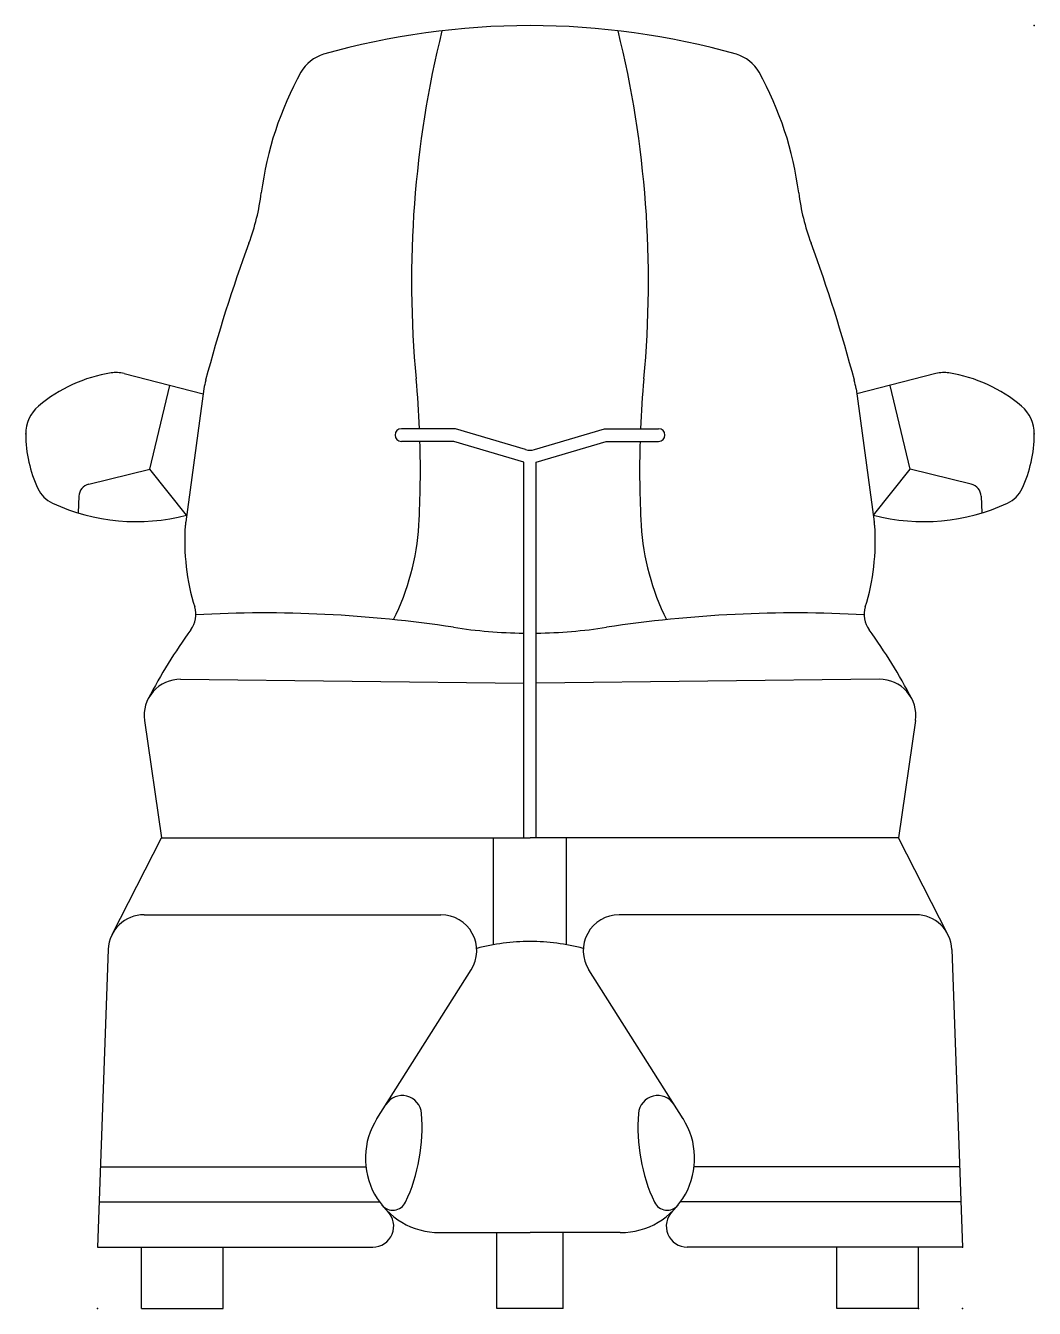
# Model space of a CAD drawing. Extents: x -16 to 16, y 0 to 40.7.
import ezdxf

# ---------------------------------------------------------------- set-up
doc = ezdxf.new("R2010")
doc.units = 0
doc.header["$MEASUREMENT"] = 0
doc.layers.get('0').update_dxf_attribs({"linetype": 'CONTINUOUS'})
doc.layers.add('CEHIDE', color=7, linetype='CONTINUOUS')

msp = doc.modelspace()

# ---------------------------------------------------------------- linework, layer by layer
for p, q in [((-12.876, 29.663), (-10.364, 29.017)), ((12.876, 29.663), (10.364, 29.017)), ((-12.057, 26.626), (-11.423, 29.289)), ((-10.341, 29.183), (-10.921, 24.963)), ((10.341, 29.183), (10.921, 24.963)), ((12.057, 26.626), (11.423, 29.289)), ((-2.361, 27.914), (-4.079, 27.914)), ((-0.146, 27.252), (-2.361, 27.914)), ((0.146, 27.252), (2.361, 27.914)), ((2.361, 27.914), (4.079, 27.914)), ((-2.42, 27.514), (-4.079, 27.514)), ((-0.2, 26.851), (-2.42, 27.514)), ((0.2, 26.851), (2.42, 27.514)), ((2.42, 27.514), (4.079, 27.514)), ((-13.997, 26.151), (-12.057, 26.626)), ((-10.892, 25.169), (-12.057, 26.626)), ((-0.2, 14.931), (-0.2, 26.851)), ((0.2, 14.931), (0.2, 26.851)), ((10.892, 25.169), (12.057, 26.626)), ((13.997, 26.151), (12.057, 26.626)), ((-14.308, 25.771), (-14.33, 25.242)), ((14.308, 25.771), (14.33, 25.242)), ((-11.082, 19.962), (-0.2, 19.839)), ((11.082, 19.962), (0.2, 19.839)), ((-12.226, 18.656), (-11.692, 14.931)), ((12.226, 18.656), (11.692, 14.931)), ((-13.253, 11.869), (-11.692, 14.931)), ((-11.692, 14.931), (0, 14.931)), ((-1.157, 11.54), (-1.157, 14.931)), ((11.692, 14.931), (0, 14.931)), ((1.157, 11.54), (1.157, 14.931)), ((13.253, 11.869), (11.692, 14.931)), ((-12.239, 12.49), (-2.827, 12.49)), ((12.239, 12.49), (2.827, 12.49)), ((-13.376, 11.393), (-13.716, 1.941)), ((13.376, 11.393), (13.716, 1.941)), ((-4.856, 6.019), (-1.866, 10.743)), ((4.856, 6.019), (1.866, 10.743)), ((-13.624, 4.49), (-5.206, 4.49)), ((13.624, 4.49), (5.206, 4.49)), ((-13.664, 3.375), (-4.772, 3.375)), ((13.664, 3.375), (4.772, 3.375)), ((-2.864, 2.402), (0, 2.402)), ((-1.05, 0), (-1.05, 2.402)), ((2.864, 2.402), (0, 2.402)), ((1.05, 0), (1.05, 2.402)), ((-13.716, 1.941), (-4.99, 1.941)), ((-12.326, 0), (-12.326, 1.941)), ((-9.727, 0), (-9.727, 1.941)), ((13.716, 1.941), (4.99, 1.941)), ((9.727, 0), (9.727, 1.941)), ((12.326, 0), (12.326, 1.941)), ((-12.326, 0), (-9.727, 0)), ((1.05, 0), (-1.05, 0)), ((12.326, 0), (9.727, 0))]:
    msp.add_line(p, q)
for centre, radius, start, end in [((0, 16.723), 23.983, 90, 105.836), ((0, 16.723), 23.983, 74.164, 90), ((29.496, 32.596), 33.253, 166.1748, 185.3509), ((-29.496, 32.596), 33.253, 354.6491, 13.8252), ((-6.218, 38.644), 1.197, 105.836, 150.9045), ((6.218, 38.644), 1.197, 29.0955, 74.164), ((2.044, 34.046), 10.652, 150.9045, 172.7037), ((-2.044, 34.046), 10.652, 7.2963, 29.0955), ((-15.701, 36.318), 7.238, 339.6957, 352.7037), ((15.701, 36.318), 7.238, 187.2963, 200.3043), ((35.107, 17.519), 46.937, 159.6957, 165.2702), ((-35.107, 17.519), 46.937, 14.7298, 20.3043), ((-12.576, 25.086), 4.652, 98.7933, 130.3673), ((-13.131, 28.674), 1.022, 75.5638, 98.7933), ((-8.073, 28.871), 2.289, 165.2702, 172.1804), ((-34.432, 26.609), 30.955, 2.4175, 5.3509), ((34.432, 26.609), 30.955, 174.6491, 177.5825), ((8.073, 28.871), 2.289, 7.8196, 14.7298), ((13.131, 28.674), 1.022, 81.2067, 104.4362), ((12.576, 25.086), 4.652, 49.6327, 81.2067), ((-14.839, 27.749), 1.157, 130.3673, 180.3702), ((14.839, 27.749), 1.157, 359.6298, 49.6327), ((-11.838, 27.768), 4.158, 180.3702, 204.9473), ((-4.079, 27.714), 0.2, 90, 270), ((4.079, 27.714), 0.2, 270, 90), ((11.838, 27.768), 4.158, 335.0527, 359.6298), ((-34.432, 26.609), 30.955, 356.7475, 1.6763), ((34.432, 26.609), 30.955, 178.3237, 183.2525), ((0, 27.74), 0.509, 253.361, 286.639), ((-13.9, 25.754), 0.409, 103.7552, 177.5877), ((13.9, 25.754), 0.409, 2.4123, 76.2448), ((-14.749, 26.414), 0.948, 204.9473, 245.1105), ((14.749, 26.414), 0.948, 294.8895, 335.0527), ((-12.482, 31.299), 6.333, 245.1105, 284.5427), ((12.482, 31.299), 6.333, 255.4573, 294.8895), ((-3.842, 24.35), 7.109, 176.0833, 197.1213), ((-9.065, 24.708), 1.873, 172.1804, 176.0833), ((-11.103, 25.283), 7.588, 333.1606, 356.7475), ((11.103, 25.283), 7.588, 183.2525, 206.8394), ((3.842, 24.35), 7.109, 342.8787, 3.9167), ((9.065, 24.708), 1.873, 3.9167, 7.8196), ((-11.419, 22.016), 0.821, 323.8064, 17.1213), ((-8.436, -17.654), 39.723, 81.3, 93.1212), ((8.436, -17.654), 39.723, 86.8788, 98.7), ((11.419, 22.016), 0.821, 162.8787, 216.1936), ((0, 37.475), 16.048, 261.3, 269.2855), ((0, 37.475), 16.048, 270.7145, 278.7), ((2.605, 11.754), 16.557, 143.8064, 152.7209), ((-2.605, 11.754), 16.557, 27.2791, 36.1936), ((-11.095, 18.819), 1.143, 89.3551, 188.1611), ((11.095, 18.819), 1.143, 351.8389, 90.6449), ((-12.239, 11.352), 1.138, 90, 177.9436), ((-2.827, 11.352), 1.138, 327.6658, 90), ((2.827, 11.352), 1.138, 90, 212.3342), ((12.239, 11.352), 1.138, 2.0564, 90), ((0, 4.901), 6.739, 90, 104.5351), ((0, 4.901), 6.739, 75.4649, 90), ((-4.053, 6.139), 0.614, 4.498, 147.6658), ((4.053, 6.139), 0.614, 32.3342, 175.502), ((-9.066, 5.744), 5.643, 335.0962, 4.498), ((9.066, 5.744), 5.643, 175.502, 204.9038), ((-2.864, 4.759), 2.357, 147.6658, 270), ((2.864, 4.759), 2.357, 270, 32.3342), ((-4.351, 3.555), 0.444, 219.0057, 335.0962), ((4.351, 3.555), 0.444, 204.9038, 320.9943), ((-4.99, 2.608), 0.667, 270, 45.3316), ((4.99, 2.608), 0.667, 134.6684, 270)]:
    msp.add_arc(centre, radius, start, end)
at = {"layer": 'CEHIDE', "linetype": 'CONTINUOUS'}
for p in [(15.996, 40.706), (-15.996, 27.749), (15.996, 27.749), (10.599, 22.011), (13.716, 1.941), (-13.716, 0), (12.326, 0), (13.716, 0)]:
    msp.add_point(p, dxfattribs=at)

doc.saveas('drawing.dxf')
